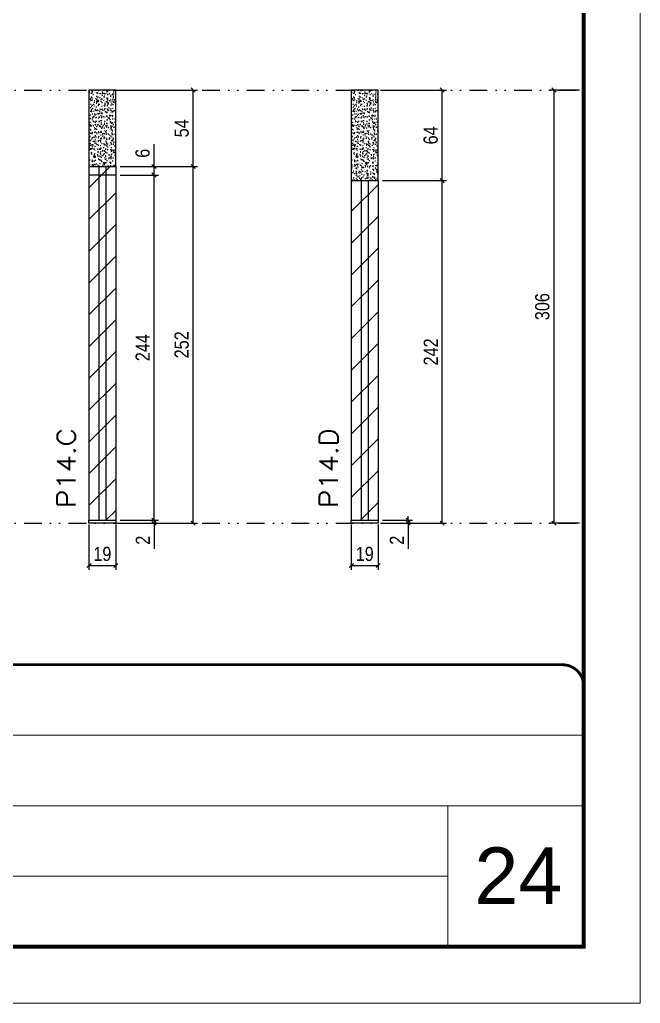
# Model space of a CAD drawing. Extents: x 14400 to 27878, y -21631 to 6985.
# Drawn here: x 20229 to 20667, y 192 to 887 of the extents above; entities that cross this region are included whole.
import ezdxf

# ---------------------------------------------------------------- set-up
doc = ezdxf.new("R2010")
doc.units = 0
for name, pattern in [('CONTINUO', [0]), ('DASHED', [0.75, 0.5, -0.25]), ('DIVIDE2', [0.625, 0.25, -0.125, 0, -0.125, 0, -0.125])]:
    doc.linetypes.add(name, pattern=pattern)
for name, color, linetype, lineweight in [('CARIMBO', 255, 'Continuous', 9), ('Folhas', 255, 'Continuous', 9), ('Hachura', 251, 'Continuous', 9), ('SARRAFO DE PRESSAO', 251, 'DASHED', 9), ('Texto Seção', 7, 'Continuous', 15)]:
    doc.layers.add(name, color=color, linetype=linetype, lineweight=lineweight)
for name, color, linetype in [('COTA', 241, 'Continuous'), ('Nível', 160, 'Continuous'), ('Painéis', 200, 'Continuous'), ('SARR_2.2x7', 40, 'Continuous')]:
    doc.layers.add(name, color=color, linetype=linetype)
doc.styles.add('ARIAL', font='arial.ttf')
doc.styles.add('COTA TECNICA', font='techl___.ttf', dxfattribs={"height": 10})
doc.styles.add('COTA TECNICA-50', font='techl___.ttf', dxfattribs={"height": 10})
doc.styles.add('REGUA-120', font='ROMANS.shx', dxfattribs={"height": 15})
doc.dimstyles.new('COTA PAINEL-50', dxfattribs={"dimtxt": 10, "dimasz": 3, "dimexe": 3, "dimexo": 3, "dimgap": 3, "dimtad": 1, "dimdec": 1, "dimzin": 12, "dimdsep": 46, "dimtxsty": 'COTA TECNICA-50', "dimblk1": 'OBLIQUE', "dimblk2": 'OBLIQUE', "dimsah": 1, "dimcen": 0.9, "dimclrd": 4, "dimclre": 4, "dimclrt": 240, "dimadec": 1, "dimazin": 3, "dimtfac": 1, "dimtdec": 1, "dimtmove": 0, "dimatfit": 3, "dimfxl": 1, "dimtolj": 1, "dimtzin": 12, "dimarcsym": 0})
doc.dimstyles.new('PAINEL', dxfattribs={"dimtxt": 10, "dimasz": 3, "dimexe": 3, "dimexo": 3, "dimgap": 3, "dimtad": 1, "dimdec": 1, "dimzin": 12, "dimdsep": 46, "dimtxsty": 'COTA TECNICA', "dimblk1": 'OBLIQUE', "dimblk2": 'OBLIQUE', "dimsah": 1, "dimcen": 0.9, "dimclrd": 4, "dimclre": 4, "dimclrt": 240, "dimadec": 1, "dimazin": 3, "dimtfac": 1, "dimtdec": 1, "dimtmove": 0, "dimatfit": 3, "dimfxl": 1, "dimtolj": 1, "dimtzin": 12, "dimarcsym": 0})

# ---------------------------------------------------------------- blocks, each defined once
blk = doc.blocks.new('9999999999')
at = {"color": 30, "linetype": 'CONTINUO'}
for p, q in [((98564.56, 34379.64), (99583.98, 34379.64)), ((98564.56, 34329.83), (99487.98, 34329.83)), ((99583.98, 34329.83), (99487.98, 34329.83)), ((99487.98, 34329.83), (99487.98, 34230.21)), ((98564.56, 34280.02), (99487.98, 34280.02))]:
    blk.add_line(p, q, dxfattribs=at)
at = {"color": 30, "linetype": 'CONTINUO', "const_width": 2}
blk.add_lwpolyline([(99583.98, 34230.21), (99583.98, 34414.45, 0.414214), (99568.98, 34429.45), (98228.98, 34429.45, 0.414214), (98213.98, 34414.45), (98213.98, 34245.21, 0.414214), (98228.98, 34230.21), (99583.98, 34230.21)], format="xyb", dxfattribs=at)
at = {"layer": 'Folhas'}
blk.add_lwpolyline([(98138.98, 34190.21), (99623.98, 34190.21), (99623.98, 35240.21), (98138.98, 35240.21)], close=True, dxfattribs=at)
at = {"layer": 'Folhas', "color": 30, "const_width": 3}
blk.add_lwpolyline([(98213.98, 34230.21), (99583.98, 34230.21), (99583.98, 35200.21), (98213.98, 35200.21)], close=True, dxfattribs=at)
blk = doc.blocks.new('_Oblique')
at = {"color": 0, "linetype": 'ByBlock', "lineweight": -2}
blk.add_line((-0.5, -0.5), (0.5, 0.5), dxfattribs=at)
blk = doc.blocks.new('*D1669')
at = {"layer": 'COTA', "color": 4, "lineweight": -2, "transparency": 16777216}
for p, q in [((20623.97, 837.13), (20603.04, 837.13)), ((20606.04, 531.13), (20606.04, 837.13)), ((20623.97, 531.13), (20603.04, 531.13))]:
    blk.add_line(p, q, dxfattribs=at)
at = {"layer": 'Defpoints', "color": 0, "transparency": 16777216}
for p in [(20606.04, 837.13), (20626.97, 837.13), (20626.97, 531.13)]:
    blk.add_point(p, dxfattribs=at)
at = {"layer": 'COTA', "color": 4, "lineweight": -2, "transparency": 16777216, "xscale": 3, "yscale": 3, "zscale": 3}
for p, rotation in [((20606.04, 837.13), 90), ((20606.04, 531.13), 270)]:
    blk.add_blockref('_Oblique', p, dxfattribs=dict(at, rotation=rotation))
at = {"layer": 'COTA', "color": 240, "transparency": 16777216, "insert": (20597.82, 684.13), "char_height": 10, "attachment_point": 5, "rotation": 90, "style": 'COTA TECNICA'}
blk.add_mtext('\\A1;306', dxfattribs=at)
blk = doc.blocks.new('*D1670')
at = {"layer": 'COTA', "color": 4, "lineweight": -2, "transparency": 16777216}
for p, q in [((20462.89, 530.13), (20462.89, 498.24)), ((20481.89, 530.13), (20481.89, 498.24)), ((20462.89, 501.24), (20481.89, 501.24))]:
    blk.add_line(p, q, dxfattribs=at)
at = {"layer": 'Defpoints', "color": 0, "transparency": 16777216}
for p in [(20462.89, 533.13), (20481.89, 533.13), (20481.89, 501.24)]:
    blk.add_point(p, dxfattribs=at)
at = {"layer": 'COTA', "color": 4, "lineweight": -2, "transparency": 16777216, "xscale": 3, "yscale": 3, "zscale": 3, "rotation": 180}
blk.add_blockref('_Oblique', (20462.89, 501.24), dxfattribs=at)
at = {"layer": 'COTA', "color": 4, "lineweight": -2, "transparency": 16777216, "xscale": 3, "yscale": 3, "zscale": 3}
blk.add_blockref('_Oblique', (20481.89, 501.24), dxfattribs=at)
at = {"layer": 'COTA', "color": 240, "transparency": 16777216, "insert": (20472.39, 509.33), "char_height": 10, "attachment_point": 5, "style": 'COTA TECNICA'}
blk.add_mtext('\\A1;19', dxfattribs=at)
blk = doc.blocks.new('*D1671')
at = {"layer": 'COTA', "color": 4, "lineweight": -2, "transparency": 16777216}
for p, q in [((20503.08, 533.13), (20503.08, 536.13)), ((20484.89, 533.13), (20506.08, 533.13)), ((20484.89, 531.13), (20506.08, 531.13)), ((20503.08, 533.13), (20503.08, 531.13)), ((20503.08, 531.13), (20503.08, 513.02))]:
    blk.add_line(p, q, dxfattribs=at)
at = {"layer": 'Defpoints', "color": 0, "transparency": 16777216}
for p in [(20481.89, 533.13), (20481.89, 531.13), (20503.08, 533.13)]:
    blk.add_point(p, dxfattribs=at)
at = {"layer": 'COTA', "color": 4, "lineweight": -2, "transparency": 16777216, "xscale": 3, "yscale": 3, "zscale": 3}
for p, rotation in [((20503.08, 533.13), 270), ((20503.08, 531.13), 90)]:
    blk.add_blockref('_Oblique', p, dxfattribs=dict(at, rotation=rotation))
at = {"layer": 'COTA', "color": 240, "transparency": 16777216, "insert": (20495.08, 519.08), "char_height": 10, "attachment_point": 5, "rotation": 90, "style": 'COTA TECNICA-50'}
blk.add_mtext('\\A1;2', dxfattribs=at)
blk = doc.blocks.new('*D1672')
at = {"layer": 'COTA', "color": 4, "lineweight": -2, "transparency": 16777216}
for p, q in [((20484.89, 773.13), (20530.1, 773.13)), ((20527.1, 531.13), (20527.1, 773.13)), ((20484.89, 531.13), (20530.1, 531.13))]:
    blk.add_line(p, q, dxfattribs=at)
at = {"layer": 'Defpoints', "color": 0, "transparency": 16777216}
for p in [(20481.89, 773.13), (20527.1, 773.13), (20481.89, 531.13)]:
    blk.add_point(p, dxfattribs=at)
at = {"layer": 'COTA', "color": 4, "lineweight": -2, "transparency": 16777216, "xscale": 3, "yscale": 3, "zscale": 3}
for p, rotation in [((20527.1, 773.13), 90), ((20527.1, 531.13), 270)]:
    blk.add_blockref('_Oblique', p, dxfattribs=dict(at, rotation=rotation))
at = {"layer": 'COTA', "color": 240, "transparency": 16777216, "insert": (20519.03, 652.13), "char_height": 10, "attachment_point": 5, "rotation": 90, "style": 'COTA TECNICA-50'}
blk.add_mtext('\\A1;242', dxfattribs=at)
blk = doc.blocks.new('*D1673')
at = {"layer": 'COTA', "color": 4, "lineweight": -2, "transparency": 16777216}
for p, q in [((20484.89, 837.13), (20530.1, 837.13)), ((20527.1, 773.13), (20527.1, 837.13)), ((20484.89, 773.13), (20530.1, 773.13))]:
    blk.add_line(p, q, dxfattribs=at)
at = {"layer": 'Defpoints', "color": 0, "transparency": 16777216}
for p in [(20481.89, 837.13), (20527.1, 837.13), (20481.89, 773.13)]:
    blk.add_point(p, dxfattribs=at)
at = {"layer": 'COTA', "color": 4, "lineweight": -2, "transparency": 16777216, "xscale": 3, "yscale": 3, "zscale": 3}
for p, rotation in [((20527.1, 837.13), 90), ((20527.1, 773.13), 270)]:
    blk.add_blockref('_Oblique', p, dxfattribs=dict(at, rotation=rotation))
at = {"layer": 'COTA', "color": 240, "transparency": 16777216, "insert": (20519, 805.13), "char_height": 10, "attachment_point": 5, "rotation": 90, "style": 'COTA TECNICA'}
blk.add_mtext('\\A1;64', dxfattribs=at)
blk = doc.blocks.new('*D1674')
at = {"layer": 'COTA', "color": 4, "lineweight": -2, "transparency": 16777216}
for p, q in [((20277.66, 530.13), (20277.66, 498.24)), ((20296.66, 530.13), (20296.66, 498.24)), ((20277.66, 501.24), (20296.66, 501.24))]:
    blk.add_line(p, q, dxfattribs=at)
at = {"layer": 'Defpoints', "color": 0, "transparency": 16777216}
for p in [(20277.66, 533.13), (20296.66, 533.13), (20296.66, 501.24)]:
    blk.add_point(p, dxfattribs=at)
at = {"layer": 'COTA', "color": 4, "lineweight": -2, "transparency": 16777216, "xscale": 3, "yscale": 3, "zscale": 3, "rotation": 180}
blk.add_blockref('_Oblique', (20277.66, 501.24), dxfattribs=at)
at = {"layer": 'COTA', "color": 4, "lineweight": -2, "transparency": 16777216, "xscale": 3, "yscale": 3, "zscale": 3}
blk.add_blockref('_Oblique', (20296.66, 501.24), dxfattribs=at)
at = {"layer": 'COTA', "color": 240, "transparency": 16777216, "insert": (20287.16, 509.33), "char_height": 10, "attachment_point": 5, "style": 'COTA TECNICA'}
blk.add_mtext('\\A1;19', dxfattribs=at)
blk = doc.blocks.new('*D1675')
at = {"layer": 'COTA', "color": 4, "lineweight": -2, "transparency": 16777216}
for p, q in [((20323.72, 533.13), (20323.72, 536.13)), ((20299.66, 533.13), (20326.72, 533.13)), ((20299.66, 531.13), (20326.72, 531.13)), ((20323.72, 533.13), (20323.72, 531.13)), ((20323.72, 531.13), (20323.72, 513.02))]:
    blk.add_line(p, q, dxfattribs=at)
at = {"layer": 'Defpoints', "color": 0, "transparency": 16777216}
for p in [(20296.66, 533.13), (20296.66, 531.13), (20323.72, 533.13)]:
    blk.add_point(p, dxfattribs=at)
at = {"layer": 'COTA', "color": 4, "lineweight": -2, "transparency": 16777216, "xscale": 3, "yscale": 3, "zscale": 3}
for p, rotation in [((20323.72, 533.13), 270), ((20323.72, 531.13), 90)]:
    blk.add_blockref('_Oblique', p, dxfattribs=dict(at, rotation=rotation))
at = {"layer": 'COTA', "color": 240, "transparency": 16777216, "insert": (20315.72, 519.08), "char_height": 10, "attachment_point": 5, "rotation": 90, "style": 'COTA TECNICA-50'}
blk.add_mtext('\\A1;2', dxfattribs=at)
blk = doc.blocks.new('*D1676')
at = {"layer": 'COTA', "color": 4, "lineweight": -2, "transparency": 16777216}
for p, q in [((20299.66, 783.13), (20354.3, 783.13)), ((20351.3, 531.13), (20351.3, 783.13)), ((20299.66, 531.13), (20354.3, 531.13))]:
    blk.add_line(p, q, dxfattribs=at)
at = {"layer": 'Defpoints', "color": 0, "transparency": 16777216}
for p in [(20296.66, 783.13), (20351.3, 783.13), (20296.66, 531.13)]:
    blk.add_point(p, dxfattribs=at)
at = {"layer": 'COTA', "color": 4, "lineweight": -2, "transparency": 16777216, "xscale": 3, "yscale": 3, "zscale": 3}
for p, rotation in [((20351.3, 783.13), 90), ((20351.3, 531.13), 270)]:
    blk.add_blockref('_Oblique', p, dxfattribs=dict(at, rotation=rotation))
at = {"layer": 'COTA', "color": 240, "transparency": 16777216, "insert": (20343.19, 657.13), "char_height": 10, "attachment_point": 5, "rotation": 90, "style": 'COTA TECNICA-50'}
blk.add_mtext('\\A1;252', dxfattribs=at)
blk = doc.blocks.new('*D1677')
at = {"layer": 'COTA', "color": 4, "lineweight": -2, "transparency": 16777216}
for p, q in [((20299.66, 837.13), (20354.3, 837.13)), ((20351.3, 783.13), (20351.3, 837.13)), ((20299.66, 783.13), (20354.3, 783.13))]:
    blk.add_line(p, q, dxfattribs=at)
at = {"layer": 'Defpoints', "color": 0, "transparency": 16777216}
for p in [(20296.66, 837.13), (20351.3, 837.13), (20296.66, 783.13)]:
    blk.add_point(p, dxfattribs=at)
at = {"layer": 'COTA', "color": 4, "lineweight": -2, "transparency": 16777216, "xscale": 3, "yscale": 3, "zscale": 3}
for p, rotation in [((20351.3, 837.13), 90), ((20351.3, 783.13), 270)]:
    blk.add_blockref('_Oblique', p, dxfattribs=dict(at, rotation=rotation))
at = {"layer": 'COTA', "color": 240, "transparency": 16777216, "insert": (20343.19, 810.13), "char_height": 10, "attachment_point": 5, "rotation": 90, "style": 'COTA TECNICA'}
blk.add_mtext('\\A1;54', dxfattribs=at)
blk = doc.blocks.new('*D1678')
at = {"layer": 'COTA', "color": 4, "lineweight": -2, "transparency": 16777216}
for p, q in [((20299.66, 777.13), (20326.72, 777.13)), ((20323.72, 533.13), (20323.72, 777.13)), ((20299.66, 533.13), (20326.72, 533.13))]:
    blk.add_line(p, q, dxfattribs=at)
at = {"layer": 'Defpoints', "color": 0, "transparency": 16777216}
for p in [(20296.66, 777.13), (20323.72, 777.13), (20296.66, 533.13)]:
    blk.add_point(p, dxfattribs=at)
at = {"layer": 'COTA', "color": 4, "lineweight": -2, "transparency": 16777216, "xscale": 3, "yscale": 3, "zscale": 3}
for p, rotation in [((20323.72, 777.13), 90), ((20323.72, 533.13), 270)]:
    blk.add_blockref('_Oblique', p, dxfattribs=dict(at, rotation=rotation))
at = {"layer": 'COTA', "color": 240, "transparency": 16777216, "insert": (20315.64, 655.13), "char_height": 10, "attachment_point": 5, "rotation": 90, "style": 'COTA TECNICA'}
blk.add_mtext('\\A1;244', dxfattribs=at)
blk = doc.blocks.new('*D1679')
at = {"layer": 'COTA', "color": 4, "lineweight": -2, "transparency": 16777216}
for p, q in [((20323.72, 783.13), (20323.72, 798.8)), ((20299.66, 783.13), (20326.72, 783.13)), ((20323.72, 777.13), (20323.72, 783.13)), ((20299.66, 777.13), (20326.72, 777.13))]:
    blk.add_line(p, q, dxfattribs=at)
at = {"layer": 'Defpoints', "color": 0, "transparency": 16777216}
for p in [(20296.66, 783.13), (20323.72, 783.13), (20296.66, 777.13)]:
    blk.add_point(p, dxfattribs=at)
at = {"layer": 'COTA', "color": 4, "lineweight": -2, "transparency": 16777216, "xscale": 3, "yscale": 3, "zscale": 3}
for p, rotation in [((20323.72, 783.13), 90), ((20323.72, 777.13), 270)]:
    blk.add_blockref('_Oblique', p, dxfattribs=dict(at, rotation=rotation))
at = {"layer": 'COTA', "color": 240, "transparency": 16777216, "insert": (20315.62, 792.47), "char_height": 10, "attachment_point": 5, "rotation": 90, "style": 'COTA TECNICA'}
blk.add_mtext('\\A1;6', dxfattribs=at)

msp = doc.modelspace()

# ---------------------------------------------------------------- hatches: boundary and pattern name
at = {"layer": 'COTA'}
h = msp.add_hatch(dxfattribs=at)
h.set_pattern_fill('AR-CONC', color=256, scale=0.03)
h.set_pattern_definition([(50, (4825.2242, -2352.15), (5.4655401, -0.4781726), [0.5715, -6.2865]), (355, (4825.224, -2352.15), (-1.0573026, 5.7317054), [0.4572, -5.0292175]), (100.451445, (4825.6797, -2352.19), (4.4082374, 5.2535326), [0.4857003, -5.3427073]), (46.1842, (4825.224, -2350.626), (8.1323712, -1.2612698), [0.85725, -9.42975]), (96.63556, (4825.902, -2350.731), (7.122124, 7.4227837), [0.7285507, -8.0140682]), (351.18415, (4825.224, -2350.626), (7.122124, 7.4227837), [0.685799, -7.543792]), (21, (4825.9862, -2351.007), (4.5484317, -3.067956), [0.5715, -6.2865]), (326, (4825.986, -2351.007), (1.8540609, 5.525639), [0.4572, -5.0292]), (71.451445, (4826.3653, -2351.263), (6.4024926, 2.457683), [0.4857003, -5.3426981]), (37.5, (4825.2242, -2352.1502), (0.0926581, 2.53665117), [0, -4.96824, 0, -5.1054, 0, -5.04825]), (7.5, (4825.2242, -2352.1502), (2.00458988, 3.00541724), [0, -2.91084, 0, -4.85394, 0, -1.92405]), (327.5, (4823.525, -2352.1502), (4.06771786, -0.17186232), [0, -1.905, 0, -5.9436, 0, -7.8867]), (317.5, (4822.763, -2352.1502), (4.44387544, 0.7627947), [0, -2.4765, 0, -3.94716, 0, -5.6007])])
h.paths.add_polyline_path([(20277.658, 783.135), (20296.658, 783.135), (20296.658, 837.135), (20277.658, 837.135)])
h = msp.add_hatch(dxfattribs=at)
h.set_pattern_fill('AR-CONC', color=256, scale=0.03)
h.set_pattern_definition([(50, (5010.456, -2352.15), (5.4655401, -0.4781726), [0.5715, -6.2865]), (355, (5010.456, -2352.15), (-1.0573026, 5.7317054), [0.4572, -5.0292175]), (100.451445, (5010.911, -2352.19), (4.4082374, 5.2535326), [0.4857003, -5.3427073]), (46.1842, (5010.456, -2350.626), (8.1323712, -1.2612698), [0.85725, -9.42975]), (96.63556, (5011.1335, -2350.731), (7.122124, 7.4227837), [0.7285507, -8.0140682]), (351.18415, (5010.456, -2350.626), (7.122124, 7.4227837), [0.685799, -7.543792]), (21, (5011.218, -2351.007), (4.5484317, -3.067956), [0.5715, -6.2865]), (326, (5011.218, -2351.007), (1.8540609, 5.525639), [0.4572, -5.0292]), (71.451445, (5011.597, -2351.263), (6.4024926, 2.457683), [0.4857003, -5.3426981]), (37.5, (5010.4558, -2352.1502), (0.0926581, 2.53665117), [0, -4.96824, 0, -5.1054, 0, -5.04825]), (7.5, (5010.4558, -2352.1502), (2.00458988, 3.00541724), [0, -2.91084, 0, -4.85394, 0, -1.92405]), (327.5, (5008.7565, -2352.1502), (4.06771786, -0.17186232), [0, -1.905, 0, -5.9436, 0, -7.8867]), (317.5, (5007.9945, -2352.1502), (4.44387544, 0.7627947), [0, -2.4765, 0, -3.94716, 0, -5.6007])])
h.paths.add_polyline_path([(20462.89, 773.135), (20481.89, 773.135), (20481.89, 837.135), (20462.89, 837.135)])
at = {"layer": 'Hachura'}
h = msp.add_hatch(dxfattribs=at)
h.set_pattern_fill('ANSI31', color=256, scale=5)
h.paths.add_polyline_path([(19616.518, 773.135), (19598.518, 773.135), (19598.518, 823.135), (19406.518, 823.135), (19406.518, 783.135), (19372.518, 783.135), (19372.518, 701.135), (19616.518, 701.135)])
h.paths.add_polyline_path([(19616.518, 701.135), (19372.518, 701.135), (19372.518, 655.135), (19616.518, 655.135)])
h.paths.add_polyline_path([(19616.518, 655.135), (19372.518, 655.135), (19372.518, 533.135), (19616.518, 533.135)])
h.paths.add_polyline_path([(19632.518, 655.135), (19616.518, 655.135), (19616.518, 533.135), (19632.518, 533.135)])
h.paths.add_polyline_path([(19632.518, 701.135), (19616.518, 701.135), (19616.518, 655.135), (19632.518, 655.135)])
h.paths.add_polyline_path([(19632.518, 773.135), (19616.518, 773.135), (19616.518, 701.135), (19632.518, 701.135)])
h.paths.add_polyline_path([(19839.697, 773.135), (19823.697, 773.135), (19823.697, 701.135), (19839.697, 701.135)])
h.paths.add_polyline_path([(19839.697, 701.135), (19823.697, 701.135), (19823.697, 655.135), (19839.697, 655.135)])
h.paths.add_polyline_path([(19839.697, 655.135), (19823.697, 655.135), (19823.697, 533.135), (19839.697, 533.135)])
h.paths.add_polyline_path([(20083.697, 655.135), (19839.697, 655.135), (19839.697, 533.135), (20083.697, 533.135)])
h.paths.add_polyline_path([(20083.697, 701.135), (19839.697, 701.135), (19839.697, 655.135), (20083.697, 655.135)])
h.paths.add_polyline_path([(20083.697, 819.135), (20021.697, 819.135), (20021.697, 773.135), (19839.697, 773.135), (19839.697, 701.135), (20083.697, 701.135)])
h.paths.add_polyline_path([(19994.697, 823.135), (19857.697, 823.135), (19857.697, 773.135), (19994.697, 773.135)])
h.paths.add_polyline_path([(20296.658, 777.135), (20277.658, 777.135), (20277.658, 533.135), (20296.658, 533.135)])
h.paths.add_polyline_path([(20296.658, 783.135), (20277.658, 783.135), (20277.658, 777.135), (20296.658, 777.135)])
h.paths.add_polyline_path([(20481.89, 773.135), (20462.89, 773.135), (20462.89, 533.135), (20481.89, 533.135)])

# ---------------------------------------------------------------- linework, layer by layer
at = {"layer": 'COTA'}
for points in [[(20277.658, 783.135), (20296.658, 783.135), (20296.658, 837.135), (20277.658, 837.135)], [(20462.89, 773.135), (20481.89, 773.135), (20481.89, 837.135), (20462.89, 837.135)]]:
    msp.add_lwpolyline(points, close=True, dxfattribs=at)
at = {"layer": 'Nível', "color": 4, "linetype": 'DIVIDE2', "ltscale": 50}
for p, q in [((19256.967, 837.135), (20626.967, 837.135)), ((19256.967, 531.135), (20626.967, 531.135))]:
    msp.add_line(p, q, dxfattribs=at)
at = {"layer": 'Painéis'}
for p, q in [((20277.658, 783.135), (20277.658, 533.135)), ((20277.658, 783.135), (20296.658, 783.135)), ((20296.658, 783.135), (20296.658, 533.135)), ((20277.658, 777.135), (20296.658, 777.135)), ((20462.89, 773.135), (20462.89, 533.135)), ((20462.89, 773.135), (20481.89, 773.135)), ((20481.89, 773.135), (20481.89, 533.135)), ((20277.658, 533.135), (20296.658, 533.135)), ((20277.658, 531.135), (20277.658, 533.135)), ((20296.658, 531.135), (20277.658, 531.135)), ((20296.658, 533.135), (20296.658, 531.135)), ((20462.89, 533.135), (20481.89, 533.135)), ((20462.89, 531.135), (20462.89, 533.135)), ((20481.89, 531.135), (20462.89, 531.135)), ((20481.89, 533.135), (20481.89, 531.135))]:
    msp.add_line(p, q, dxfattribs=at)
at = {"layer": 'SARR_2.2x7'}
for p, q in [((20284.658, 783.135), (20284.658, 533.135)), ((20289.658, 783.135), (20289.658, 533.135)), ((20469.89, 773.135), (20469.89, 533.135)), ((20474.89, 773.135), (20474.89, 533.135))]:
    msp.add_line(p, q, dxfattribs=at)

# ---------------------------------------------------------------- block references
at = {"layer": 'SARRAFO DE PRESSAO', "color": 6, "linetype": 'ByBlock'}
msp.add_blockref('9999999999', (-78957.011, -33998.353), dxfattribs=at)

# ---------------------------------------------------------------- texts
at = {"layer": 'CARIMBO', "style": 'ARIAL'}
msp.add_text('24', height=40, dxfattribs=at).set_placement((20549.828, 261.996))
at = {"layer": 'Texto Seção', "style": 'REGUA-120', "width": 1.1}
for s, p in [('P14.C', (20268.208, 541.898)), ('P14.D', (20453.439, 541.898))]:
    msp.add_text(s, height=13, rotation=90, dxfattribs=at).set_placement(p)

# ---------------------------------------------------------------- dimensions: what is measured, and where the dimension line sits
at = {"layer": 'COTA'}
for base, p1, p2, dimstyle, picture, middle in [((20351.301, 837.135), (20296.658, 783.135), (20296.658, 837.135), 'PAINEL', '*D1677', (20343.192, 810.135)), ((20527.1, 837.135), (20481.89, 773.135), (20481.89, 837.135), 'PAINEL', '*D1673', (20518.998, 805.135)), ((20606.04, 837.135), (20626.967, 531.135), (20626.967, 837.135), 'PAINEL', '*D1669', (20597.821, 684.135)), ((20323.718, 783.135), (20296.658, 777.135), (20296.658, 783.135), 'PAINEL', '*D1679', (20315.616, 792.468)), ((20351.301, 783.135), (20296.658, 531.135), (20296.658, 783.135), 'COTA PAINEL-50', '*D1676', (20343.192, 657.135)), ((20323.718, 777.135), (20296.658, 533.135), (20296.658, 777.135), 'PAINEL', '*D1678', (20315.645, 655.135)), ((20527.1, 773.135), (20481.89, 531.135), (20481.89, 773.135), 'COTA PAINEL-50', '*D1672', (20519.027, 652.135))]:
    dim = msp.add_linear_dim(base=base, p1=p1, p2=p2, angle=90, dimstyle=dimstyle, dxfattribs=at)
    dim.commit()
    dim.dimension.update_dxf_attribs({"geometry": picture, "text_midpoint": middle})
for base, p1, p2, picture, middle in [((20323.718, 533.135), (20296.658, 531.135), (20296.658, 533.135), '*D1675', (20323.718, 519.079)), ((20503.083, 533.135), (20481.89, 531.135), (20481.89, 533.135), '*D1671', (20503.083, 519.079))]:
    dim = msp.add_linear_dim(base=base, p1=p1, p2=p2, angle=90, dimstyle='COTA PAINEL-50', dxfattribs=at)
    dim.commit()
    dim.dimension.update_dxf_attribs({"geometry": picture, "text_midpoint": middle, "dimtype": 160})
for base, p1, p2, picture, middle in [((20296.658, 501.241), (20277.658, 533.135), (20296.658, 533.135), '*D1674', (20287.158, 509.328)), ((20481.89, 501.241), (20462.89, 533.135), (20481.89, 533.135), '*D1670', (20472.39, 509.328))]:
    dim = msp.add_linear_dim(base=base, p1=p1, p2=p2, dimstyle='PAINEL', override={"dimarcsym": 2}, dxfattribs=at)
    dim.commit()
    dim.dimension.update_dxf_attribs({"geometry": picture, "text_midpoint": middle})

doc.saveas('drawing.dxf')
